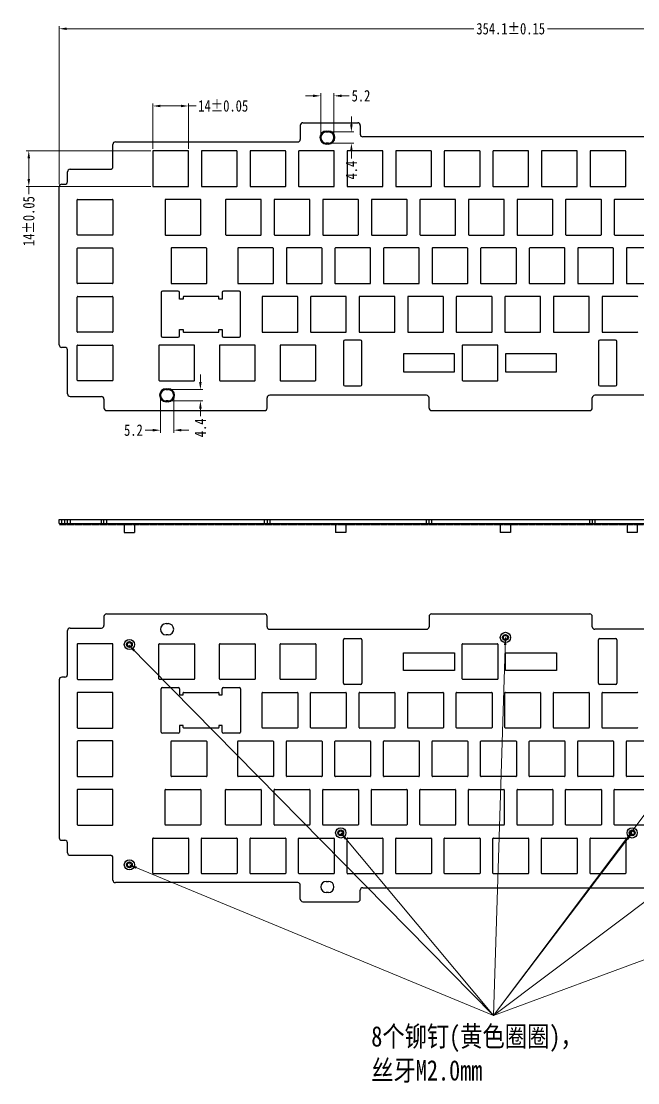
# Model space of a CAD drawing. Header units: inches. Extents: x -2421 to 103, y 702 to 2138.
# Drawn here: x -575.7 to -333.9, y 701.6 to 1118 of the extents above; entities that cross this region are included whole.
import ezdxf

# ---------------------------------------------------------------- set-up
doc = ezdxf.new("R2010")
doc.units = ezdxf.units.IN
doc.header["$LTSCALE"] = 1.21
doc.header["$MEASUREMENT"] = 0
doc.header["$PDMODE"] = 3
doc.header["$PDSIZE"] = 0.3125
doc.linetypes.add('CENTER', pattern=[0.6, 0.375, -0.075, 0.075, -0.075])
doc.layers.get('0').update_dxf_attribs({"linetype": 'CONTINUOUS'})
doc.layers.get('Defpoints').update_dxf_attribs({"linetype": 'CONTINUOUS'})
doc.styles.get("Standard").update_dxf_attribs({"font": 'txt', "width": 0.8})
doc.dimstyles.new('YanXiu', dxfattribs={"dimscale": 1.5, "dimtxt": 3, "dimasz": 2, "dimexe": 0.66, "dimexo": 0.66, "dimgap": 0.66, "dimtad": 0, "dimdsep": 46, "dimtxsty": 'STANDARD', "dimcen": 0, "dimclrd": 3, "dimclre": 6, "dimclrt": 3, "dimazin": 2, "dimtm": 1e-09, "dimtfac": 1, "dimtofl": 0, "dimtmove": 0, "dimatfit": 3, "dimfxl": 1, "dimlwd": 5, "dimlwe": 5, "dimarcsym": 0})

# ---------------------------------------------------------------- blocks, each defined once
blk = doc.blocks.new('*D80')
at = {"color": 6, "lineweight": 5}
for p, q in [((-560.78, 1054.07), (-560.78, 1116.06)), ((-206.68, 1054.07), (-206.68, 1116.06))]:
    blk.add_line(p, q, dxfattribs=at)
at = {"color": 3, "lineweight": 5}
for p, q in [((-557.78, 1115.07), (-398.22, 1115.07)), ((-209.68, 1115.07), (-369.24, 1115.07))]:
    blk.add_line(p, q, dxfattribs=at)
at = {"color": 3}
for points in [[(-557.78, 1115.57), (-557.78, 1114.57), (-560.78, 1115.07)], [(-209.68, 1115.57), (-209.68, 1114.57), (-206.68, 1115.07)]]:
    blk.add_solid(points, dxfattribs=at)
at = {"layer": 'Defpoints', "color": 0}
for p in [(-206.68, 1115.07), (-560.78, 1053.08), (-206.68, 1053.08)]:
    blk.add_point(p, dxfattribs=at)
at = {"color": 3, "insert": (-383.73, 1115.07), "char_height": 4.5, "attachment_point": 5}
blk.add_mtext('354.1%%P0.15', dxfattribs=at)
blk = doc.blocks.new('*D85')
at = {"color": 6, "lineweight": 5}
for p, q in [((-524.84, 1067.18), (-573.69, 1067.18)), ((-524.84, 1053.18), (-573.69, 1053.18))]:
    blk.add_line(p, q, dxfattribs=at)
at = {"color": 3, "lineweight": 5}
for p, q in [((-572.7, 1064.18), (-572.7, 1056.18)), ((-572.7, 1053.18), (-572.7, 1050.18))]:
    blk.add_line(p, q, dxfattribs=at)
at = {"color": 3}
for points in [[(-573.2, 1064.18), (-572.2, 1064.18), (-572.7, 1067.18)], [(-573.2, 1056.18), (-572.2, 1056.18), (-572.7, 1053.18)]]:
    blk.add_solid(points, dxfattribs=at)
at = {"layer": 'Defpoints', "color": 0}
for p in [(-523.85, 1067.18), (-572.7, 1053.18), (-523.85, 1053.18)]:
    blk.add_point(p, dxfattribs=at)
at = {"color": 3, "insert": (-572.7, 1039.59), "char_height": 4.5, "attachment_point": 5, "rotation": 90}
blk.add_mtext('14%%P0.05', dxfattribs=at)
blk = doc.blocks.new('*D86')
at = {"color": 6, "lineweight": 5}
for p, q in [((-524.05, 1067.97), (-524.05, 1085.77)), ((-510.05, 1067.97), (-510.05, 1085.77))]:
    blk.add_line(p, q, dxfattribs=at)
at = {"color": 3, "lineweight": 5}
for p, q in [((-521.05, 1084.78), (-513.05, 1084.78)), ((-510.05, 1084.78), (-507.05, 1084.78))]:
    blk.add_line(p, q, dxfattribs=at)
at = {"color": 3}
for points in [[(-521.05, 1085.28), (-521.05, 1084.28), (-524.05, 1084.78)], [(-513.05, 1085.28), (-513.05, 1084.28), (-510.05, 1084.78)]]:
    blk.add_solid(points, dxfattribs=at)
at = {"layer": 'Defpoints', "color": 0}
for p in [(-510.05, 1084.78), (-524.05, 1066.98), (-510.05, 1066.98)]:
    blk.add_point(p, dxfattribs=at)
at = {"color": 3, "insert": (-496.46, 1084.78), "char_height": 4.5, "attachment_point": 5}
blk.add_mtext('14%%P0.05', dxfattribs=at)
blk = doc.blocks.new('*D87')
at = {"color": 3, "lineweight": 5}
for p, q in [((-446.19, 1077.58), (-446.19, 1080.58)), ((-446.19, 1067.18), (-446.19, 1064.18))]:
    blk.add_line(p, q, dxfattribs=at)
at = {"color": 6, "lineweight": 5}
for p, q in [((-454.63, 1074.58), (-445.2, 1074.58)), ((-454.63, 1070.18), (-445.2, 1070.18))]:
    blk.add_line(p, q, dxfattribs=at)
at = {"color": 3}
for points in [[(-446.69, 1077.58), (-445.69, 1077.58), (-446.19, 1074.58)], [(-446.69, 1067.18), (-445.69, 1067.18), (-446.19, 1070.18)]]:
    blk.add_solid(points, dxfattribs=at)
at = {"layer": 'Defpoints', "color": 0}
for p in [(-455.62, 1074.58), (-455.62, 1070.18), (-446.19, 1070.18)]:
    blk.add_point(p, dxfattribs=at)
at = {"color": 3, "insert": (-446.19, 1059.59), "char_height": 4.5, "attachment_point": 5, "rotation": 90}
blk.add_mtext('4.4', dxfattribs=at)
blk = doc.blocks.new('*D88')
at = {"color": 3, "lineweight": 5}
for p, q in [((-461.22, 1088.75), (-464.22, 1088.75)), ((-450.02, 1088.75), (-447.02, 1088.75))]:
    blk.add_line(p, q, dxfattribs=at)
at = {"color": 6, "lineweight": 5}
for p, q in [((-458.22, 1073.37), (-458.22, 1089.74)), ((-453.02, 1073.37), (-453.02, 1089.74))]:
    blk.add_line(p, q, dxfattribs=at)
at = {"color": 3}
for points in [[(-461.22, 1089.25), (-461.22, 1088.25), (-458.22, 1088.75)], [(-450.02, 1089.25), (-450.02, 1088.25), (-453.02, 1088.75)]]:
    blk.add_solid(points, dxfattribs=at)
at = {"layer": 'Defpoints', "color": 0}
for p in [(-453.02, 1088.75), (-458.22, 1072.38), (-453.02, 1072.38)]:
    blk.add_point(p, dxfattribs=at)
at = {"color": 3, "insert": (-442.43, 1088.75), "char_height": 4.5, "attachment_point": 5}
blk.add_mtext('5.2', dxfattribs=at)
blk = doc.blocks.new('*D89')
at = {"color": 6, "lineweight": 5}
for p, q in [((-521.08, 970.29), (-521.08, 956.59)), ((-515.88, 970.29), (-515.88, 956.59))]:
    blk.add_line(p, q, dxfattribs=at)
at = {"color": 3, "lineweight": 5}
for p, q in [((-524.08, 957.58), (-527.08, 957.58)), ((-512.88, 957.58), (-509.88, 957.58))]:
    blk.add_line(p, q, dxfattribs=at)
at = {"color": 3}
for points in [[(-524.08, 958.08), (-524.08, 957.08), (-521.08, 957.58)], [(-512.88, 958.08), (-512.88, 957.08), (-515.88, 957.58)]]:
    blk.add_solid(points, dxfattribs=at)
at = {"layer": 'Defpoints', "color": 0}
for p in [(-521.08, 971.28), (-515.88, 971.28), (-515.88, 957.58)]:
    blk.add_point(p, dxfattribs=at)
at = {"color": 3, "insert": (-531.67, 957.58), "char_height": 4.5, "attachment_point": 5}
blk.add_mtext('5.2', dxfattribs=at)
blk = doc.blocks.new('*D90')
at = {"color": 3, "lineweight": 5}
for p, q in [((-505.4, 976.48), (-505.4, 979.48)), ((-505.4, 966.08), (-505.4, 963.08))]:
    blk.add_line(p, q, dxfattribs=at)
at = {"color": 6, "lineweight": 5}
for p, q in [((-517.49, 973.48), (-504.41, 973.48)), ((-517.49, 969.08), (-504.41, 969.08))]:
    blk.add_line(p, q, dxfattribs=at)
at = {"color": 3}
for points in [[(-505.9, 976.48), (-504.9, 976.48), (-505.4, 973.48)], [(-505.9, 966.08), (-504.9, 966.08), (-505.4, 969.08)]]:
    blk.add_solid(points, dxfattribs=at)
at = {"layer": 'Defpoints', "color": 0}
for p in [(-518.48, 973.48), (-518.48, 969.08), (-505.4, 969.08)]:
    blk.add_point(p, dxfattribs=at)
at = {"color": 3, "insert": (-505.4, 958.49), "char_height": 4.5, "attachment_point": 5, "rotation": 90}
blk.add_mtext('4.4', dxfattribs=at)

msp = doc.modelspace()

# ---------------------------------------------------------------- linework, layer by layer
at = {"color": 7, "linetype": 'Continuous'}
for p, q in [((-466.216, 1077.177), (-466.216, 1071.677)), ((-465.216, 1078.177), (-443.716, 1078.177)), ((-456.016, 1074.927), (-456.016, 1074.577)), ((-456.016, 1074.927), (-455.216, 1074.927)), ((-456.016, 1074.577), (-455.216, 1074.577)), ((-455.216, 1074.927), (-455.216, 1074.577)), ((-442.716, 1077.177), (-442.716, 1073.677)), ((-538.718, 1070.677), (-467.216, 1070.677)), ((-309.232, 1072.677), (-441.716, 1072.677)), ((-539.718, 1060.927), (-539.718, 1069.677)), ((-524.046, 1066.977), (-524.046, 1053.377)), ((-510.246, 1067.177), (-523.846, 1067.177)), ((-510.046, 1053.377), (-510.046, 1066.977)), ((-504.996, 1066.977), (-504.996, 1053.377)), ((-491.196, 1067.177), (-504.796, 1067.177)), ((-490.996, 1053.377), (-490.996, 1066.977)), ((-485.946, 1066.977), (-485.946, 1053.377)), ((-472.146, 1067.177), (-485.746, 1067.177)), ((-471.946, 1053.377), (-471.946, 1066.977)), ((-466.896, 1066.977), (-466.896, 1053.377)), ((-453.096, 1067.177), (-466.696, 1067.177)), ((-456.016, 1069.827), (-456.016, 1070.177)), ((-455.216, 1070.177), (-456.016, 1070.177)), ((-455.216, 1069.827), (-456.016, 1069.827)), ((-455.216, 1069.827), (-455.216, 1070.177)), ((-452.896, 1053.377), (-452.896, 1066.977)), ((-447.846, 1066.977), (-447.846, 1053.377)), ((-434.046, 1067.177), (-447.646, 1067.177)), ((-433.846, 1053.377), (-433.846, 1066.977)), ((-428.796, 1066.977), (-428.796, 1053.377)), ((-414.996, 1067.177), (-428.596, 1067.177)), ((-414.796, 1053.377), (-414.796, 1066.977)), ((-409.746, 1066.977), (-409.746, 1053.377)), ((-395.946, 1067.177), (-409.546, 1067.177)), ((-395.746, 1053.377), (-395.746, 1066.977)), ((-390.696, 1066.977), (-390.696, 1053.377)), ((-376.896, 1067.177), (-390.496, 1067.177)), ((-376.696, 1053.377), (-376.696, 1066.977)), ((-371.646, 1066.977), (-371.646, 1053.377)), ((-357.846, 1067.177), (-371.446, 1067.177)), ((-357.646, 1053.377), (-357.646, 1066.977)), ((-352.596, 1066.977), (-352.596, 1053.377)), ((-338.796, 1067.177), (-352.396, 1067.177)), ((-338.596, 1053.377), (-338.596, 1066.977)), ((-557.518, 1055.077), (-557.518, 1058.927)), ((-556.518, 1059.927), (-540.718, 1059.927)), ((-559.782, 1054.077), (-558.518, 1054.077)), ((-560.782, 991.077), (-560.782, 1053.077)), ((-523.846, 1053.177), (-510.246, 1053.177)), ((-504.796, 1053.177), (-491.196, 1053.177)), ((-485.746, 1053.177), (-472.146, 1053.177)), ((-466.696, 1053.177), (-453.096, 1053.177)), ((-447.646, 1053.177), (-434.046, 1053.177)), ((-428.596, 1053.177), (-414.996, 1053.177)), ((-409.546, 1053.177), (-395.946, 1053.177)), ((-390.496, 1053.177), (-376.896, 1053.177)), ((-371.446, 1053.177), (-357.846, 1053.177)), ((-352.396, 1053.177), (-338.796, 1053.177)), ((-553.718, 1034.327), (-553.718, 1047.927)), ((-553.518, 1048.127), (-539.918, 1048.127)), ((-539.718, 1047.927), (-539.718, 1034.327)), ((-519.281, 1047.927), (-519.281, 1034.327)), ((-505.481, 1048.127), (-519.081, 1048.127)), ((-505.281, 1034.327), (-505.281, 1047.927)), ((-495.516, 1047.927), (-495.516, 1034.327)), ((-481.716, 1048.127), (-495.316, 1048.127)), ((-481.516, 1034.327), (-481.516, 1047.927)), ((-476.466, 1047.927), (-476.466, 1034.327)), ((-462.666, 1048.127), (-476.266, 1048.127)), ((-462.466, 1034.327), (-462.466, 1047.927)), ((-457.416, 1047.927), (-457.416, 1034.327)), ((-443.616, 1048.127), (-457.216, 1048.127)), ((-443.416, 1034.327), (-443.416, 1047.927)), ((-438.366, 1047.927), (-438.366, 1034.327)), ((-424.566, 1048.127), (-438.166, 1048.127)), ((-424.366, 1034.327), (-424.366, 1047.927)), ((-419.316, 1047.927), (-419.316, 1034.327)), ((-405.516, 1048.127), (-419.116, 1048.127)), ((-405.316, 1034.327), (-405.316, 1047.927)), ((-400.266, 1047.927), (-400.266, 1034.327)), ((-386.466, 1048.127), (-400.066, 1048.127)), ((-386.266, 1034.327), (-386.266, 1047.927)), ((-381.216, 1047.927), (-381.216, 1034.327)), ((-367.416, 1048.127), (-381.016, 1048.127)), ((-367.216, 1034.327), (-367.216, 1047.927)), ((-362.166, 1047.927), (-362.166, 1034.327)), ((-348.366, 1048.127), (-361.966, 1048.127)), ((-348.166, 1034.327), (-348.166, 1047.927)), ((-343.116, 1047.927), (-343.116, 1034.327)), ((-329.316, 1048.127), (-342.916, 1048.127)), ((-539.918, 1034.127), (-553.518, 1034.127)), ((-519.081, 1034.127), (-505.481, 1034.127)), ((-495.316, 1034.127), (-481.716, 1034.127)), ((-476.266, 1034.127), (-462.666, 1034.127)), ((-457.216, 1034.127), (-443.616, 1034.127)), ((-438.166, 1034.127), (-424.566, 1034.127)), ((-419.116, 1034.127), (-405.516, 1034.127)), ((-400.066, 1034.127), (-386.466, 1034.127)), ((-381.016, 1034.127), (-367.416, 1034.127)), ((-361.966, 1034.127), (-348.366, 1034.127)), ((-342.916, 1034.127), (-329.316, 1034.127)), ((-553.718, 1015.277), (-553.718, 1028.877)), ((-553.518, 1029.077), (-539.918, 1029.077)), ((-539.718, 1028.877), (-539.718, 1015.277)), ((-516.896, 1028.877), (-516.896, 1015.277)), ((-503.096, 1029.077), (-516.696, 1029.077)), ((-502.896, 1015.277), (-502.896, 1028.877)), ((-490.751, 1028.877), (-490.751, 1015.277)), ((-476.951, 1029.077), (-490.551, 1029.077)), ((-476.751, 1015.277), (-476.751, 1028.877)), ((-471.701, 1028.877), (-471.701, 1015.277)), ((-457.901, 1029.077), (-471.501, 1029.077)), ((-457.701, 1015.277), (-457.701, 1028.877)), ((-452.651, 1028.877), (-452.651, 1015.277)), ((-438.851, 1029.077), (-452.451, 1029.077)), ((-438.651, 1015.277), (-438.651, 1028.877)), ((-433.601, 1028.877), (-433.601, 1015.277)), ((-419.801, 1029.077), (-433.401, 1029.077)), ((-419.601, 1015.277), (-419.601, 1028.877)), ((-414.551, 1028.877), (-414.551, 1015.277)), ((-400.751, 1029.077), (-414.351, 1029.077)), ((-400.551, 1015.277), (-400.551, 1028.877)), ((-395.501, 1028.877), (-395.501, 1015.277)), ((-381.701, 1029.077), (-395.301, 1029.077)), ((-381.501, 1015.277), (-381.501, 1028.877)), ((-376.451, 1028.877), (-376.451, 1015.277)), ((-362.651, 1029.077), (-376.251, 1029.077)), ((-362.451, 1015.277), (-362.451, 1028.877)), ((-357.401, 1028.877), (-357.401, 1015.277)), ((-343.601, 1029.077), (-357.201, 1029.077)), ((-343.401, 1015.277), (-343.401, 1028.877)), ((-338.351, 1028.877), (-338.351, 1015.277)), ((-324.551, 1029.077), (-338.151, 1029.077)), ((-539.918, 1015.077), (-553.518, 1015.077)), ((-514.124, 1012.086), (-520.324, 1012.086)), ((-516.696, 1015.077), (-503.096, 1015.077)), ((-490.124, 1012.086), (-496.324, 1012.086)), ((-490.551, 1015.077), (-476.951, 1015.077)), ((-471.501, 1015.077), (-457.901, 1015.077)), ((-452.451, 1015.077), (-438.851, 1015.077)), ((-433.401, 1015.077), (-419.801, 1015.077)), ((-414.351, 1015.077), (-400.751, 1015.077)), ((-395.301, 1015.077), (-381.701, 1015.077)), ((-376.251, 1015.077), (-362.651, 1015.077)), ((-357.201, 1015.077), (-343.601, 1015.077)), ((-338.151, 1015.077), (-324.551, 1015.077)), ((-553.718, 996.227), (-553.718, 1009.827)), ((-553.518, 1010.027), (-539.918, 1010.027)), ((-539.718, 1009.827), (-539.718, 996.227)), ((-520.824, 1011.586), (-520.824, 994.586)), ((-513.624, 1009.027), (-513.624, 1011.586)), ((-512.146, 1009.027), (-513.624, 1009.027)), ((-512.146, 1009.827), (-512.146, 1009.027)), ((-498.346, 1010.027), (-511.946, 1010.027)), ((-498.146, 1009.027), (-498.146, 1009.827)), ((-496.824, 1009.027), (-498.146, 1009.027)), ((-496.824, 1011.586), (-496.824, 1009.027)), ((-489.624, 994.586), (-489.624, 1011.586)), ((-481.241, 1009.827), (-481.241, 996.227)), ((-467.441, 1010.027), (-481.041, 1010.027)), ((-467.241, 996.227), (-467.241, 1009.827)), ((-462.191, 1009.827), (-462.191, 996.227)), ((-448.391, 1010.027), (-461.991, 1010.027)), ((-448.191, 996.227), (-448.191, 1009.827)), ((-443.141, 1009.827), (-443.141, 996.227)), ((-429.341, 1010.027), (-442.941, 1010.027)), ((-429.141, 996.227), (-429.141, 1009.827)), ((-424.091, 1009.827), (-424.091, 996.227)), ((-410.291, 1010.027), (-423.891, 1010.027)), ((-410.091, 996.227), (-410.091, 1009.827)), ((-405.041, 1009.827), (-405.041, 996.227)), ((-391.241, 1010.027), (-404.841, 1010.027)), ((-391.041, 996.227), (-391.041, 1009.827)), ((-385.991, 1009.827), (-385.991, 996.227)), ((-372.191, 1010.027), (-385.791, 1010.027)), ((-371.991, 996.227), (-371.991, 1009.827)), ((-366.941, 1009.827), (-366.941, 996.227)), ((-353.141, 1010.027), (-366.741, 1010.027)), ((-352.941, 996.227), (-352.941, 1009.827)), ((-347.891, 1009.827), (-347.891, 996.227)), ((-334.091, 1010.027), (-347.691, 1010.027)), ((-539.918, 996.027), (-553.518, 996.027)), ((-513.624, 994.586), (-513.624, 997.027)), ((-513.624, 997.027), (-512.146, 997.027)), ((-512.146, 997.027), (-512.146, 996.227)), ((-511.946, 996.027), (-498.346, 996.027)), ((-498.146, 996.227), (-498.146, 997.027)), ((-498.146, 997.027), (-496.824, 997.027)), ((-496.824, 997.027), (-496.824, 994.586)), ((-481.041, 996.027), (-467.441, 996.027)), ((-461.991, 996.027), (-448.391, 996.027)), ((-442.941, 996.027), (-429.341, 996.027)), ((-423.891, 996.027), (-410.291, 996.027)), ((-404.841, 996.027), (-391.241, 996.027)), ((-385.791, 996.027), (-372.191, 996.027)), ((-366.741, 996.027), (-353.141, 996.027)), ((-347.691, 996.027), (-334.091, 996.027)), ((-520.324, 994.086), (-514.124, 994.086)), ((-496.324, 994.086), (-490.124, 994.086)), ((-449.264, 992.419), (-449.264, 975.419)), ((-442.564, 992.919), (-448.764, 992.919)), ((-442.064, 975.419), (-442.064, 992.419)), ((-349.264, 992.419), (-349.264, 975.419)), ((-342.564, 992.919), (-348.764, 992.919)), ((-342.064, 975.419), (-342.064, 992.419)), ((-558.518, 990.077), (-559.782, 990.077)), ((-557.518, 971.808), (-557.518, 989.077)), ((-553.718, 977.177), (-553.718, 990.777)), ((-553.518, 990.977), (-539.918, 990.977)), ((-539.718, 990.777), (-539.718, 977.177)), ((-521.676, 990.777), (-521.676, 977.177)), ((-507.876, 990.977), (-521.476, 990.977)), ((-507.676, 977.177), (-507.676, 990.777)), ((-497.911, 990.777), (-497.911, 977.177)), ((-484.111, 990.977), (-497.711, 990.977)), ((-483.911, 977.177), (-483.911, 990.777)), ((-474.146, 990.777), (-474.146, 977.177)), ((-460.346, 990.977), (-473.946, 990.977)), ((-460.146, 977.177), (-460.146, 990.777)), ((-425.741, 987.477), (-425.741, 980.477)), ((-405.741, 987.477), (-425.741, 987.477)), ((-405.741, 980.477), (-405.741, 987.477)), ((-402.741, 990.777), (-402.741, 977.177)), ((-388.941, 990.977), (-402.541, 990.977)), ((-388.741, 977.177), (-388.741, 990.777)), ((-365.741, 987.477), (-385.741, 987.477)), ((-385.741, 987.477), (-385.741, 980.477)), ((-365.741, 980.477), (-365.741, 987.477)), ((-425.741, 980.477), (-405.741, 980.477)), ((-385.741, 980.477), (-365.741, 980.477)), ((-539.918, 976.977), (-553.518, 976.977)), ((-521.476, 976.977), (-507.876, 976.977)), ((-497.711, 976.977), (-484.111, 976.977)), ((-473.946, 976.977), (-460.346, 976.977)), ((-448.764, 974.919), (-442.564, 974.919)), ((-402.541, 976.977), (-388.941, 976.977)), ((-348.764, 974.919), (-342.564, 974.919)), ((-556.518, 970.808), (-544.232, 970.808)), ((-518.882, 973.833), (-518.882, 973.483)), ((-518.882, 973.833), (-518.082, 973.833)), ((-518.882, 973.483), (-518.082, 973.483)), ((-518.082, 973.833), (-518.082, 973.483)), ((-416.732, 971.283), (-478.232, 971.283)), ((-289.232, 971.283), (-350.732, 971.283)), ((-543.232, 969.808), (-543.232, 966.283)), ((-518.882, 968.733), (-518.882, 969.083)), ((-518.082, 969.083), (-518.882, 969.083)), ((-518.082, 968.733), (-518.882, 968.733)), ((-518.082, 968.733), (-518.082, 969.083)), ((-479.232, 966.283), (-479.232, 970.283)), ((-415.732, 966.283), (-415.732, 970.283)), ((-351.732, 966.283), (-351.732, 970.283)), ((-542.232, 965.283), (-480.232, 965.283)), ((-414.732, 965.283), (-352.732, 965.283)), ((-560.782, 920.989), (-560.782, 922.489)), ((-560.782, 922.489), (-206.682, 922.489)), ((-560.782, 920.989), (-206.682, 920.989)), ((-559.782, 920.989), (-559.782, 922.489)), ((-558.518, 920.989), (-558.518, 922.489)), ((-557.518, 920.989), (-557.518, 922.489)), ((-556.518, 922.489), (-556.518, 920.989)), ((-544.232, 920.989), (-544.232, 922.489)), ((-543.232, 920.989), (-543.232, 922.489)), ((-542.232, 922.489), (-542.232, 920.989)), ((-535.25, 920.989), (-535.25, 917.489)), ((-531.25, 920.989), (-531.25, 917.489)), ((-480.232, 920.989), (-480.232, 922.489)), ((-479.232, 922.489), (-479.232, 920.989)), ((-478.232, 922.489), (-478.232, 920.989)), ((-452.371, 920.989), (-452.371, 917.489)), ((-448.371, 920.989), (-448.371, 917.489)), ((-416.732, 920.989), (-416.732, 922.489)), ((-415.732, 920.989), (-415.732, 922.489)), ((-414.732, 922.489), (-414.732, 920.989)), ((-387.791, 920.989), (-387.791, 917.489)), ((-383.791, 920.989), (-383.791, 917.489)), ((-352.732, 920.989), (-352.732, 922.489)), ((-351.732, 922.489), (-351.732, 920.989)), ((-350.732, 922.489), (-350.732, 920.989)), ((-338.071, 920.989), (-338.071, 917.489)), ((-334.071, 920.989), (-334.071, 917.489)), ((-535.25, 917.489), (-531.25, 917.489)), ((-448.371, 917.489), (-452.371, 917.489)), ((-383.791, 917.489), (-387.791, 917.489)), ((-334.071, 917.489), (-338.071, 917.489)), ((-543.232, 884.475), (-543.232, 880.949)), ((-542.232, 885.475), (-480.232, 885.475)), ((-479.232, 880.475), (-479.232, 884.475)), ((-415.732, 884.475), (-415.732, 880.475)), ((-414.732, 885.475), (-352.732, 885.475)), ((-351.732, 880.475), (-351.732, 884.475)), ((-557.518, 861.68), (-557.518, 878.949)), ((-556.518, 879.949), (-544.232, 879.949)), ((-518.882, 881.675), (-518.082, 881.675)), ((-478.232, 879.475), (-416.732, 879.475)), ((-289.232, 879.475), (-350.732, 879.475)), ((-518.082, 877.275), (-518.882, 877.275)), ((-449.264, 858.339), (-449.264, 875.339)), ((-448.764, 875.839), (-442.564, 875.839)), ((-442.064, 875.339), (-442.064, 858.339)), ((-349.264, 858.339), (-349.264, 875.339)), ((-348.764, 875.839), (-342.564, 875.839)), ((-342.064, 875.339), (-342.064, 858.339)), ((-553.718, 873.58), (-553.718, 859.98)), ((-539.918, 873.78), (-553.518, 873.78)), ((-539.718, 859.98), (-539.718, 873.58)), ((-521.676, 859.98), (-521.676, 873.58)), ((-521.476, 873.78), (-507.876, 873.78)), ((-507.676, 873.58), (-507.676, 859.98)), ((-497.911, 859.98), (-497.911, 873.58)), ((-497.711, 873.78), (-484.111, 873.78)), ((-483.911, 873.58), (-483.911, 859.98)), ((-474.146, 859.98), (-474.146, 873.58)), ((-473.946, 873.78), (-460.346, 873.78)), ((-460.146, 873.58), (-460.146, 859.98)), ((-402.741, 859.98), (-402.741, 873.58)), ((-402.541, 873.78), (-388.941, 873.78)), ((-388.741, 873.58), (-388.741, 859.98)), ((-425.741, 863.28), (-425.741, 870.28)), ((-425.741, 870.28), (-405.741, 870.28)), ((-405.741, 870.28), (-405.741, 863.28)), ((-385.741, 863.28), (-385.741, 870.28)), ((-385.741, 870.28), (-365.741, 870.28)), ((-365.741, 870.28), (-365.741, 863.28)), ((-405.741, 863.28), (-425.741, 863.28)), ((-365.741, 863.28), (-385.741, 863.28)), ((-560.782, 859.68), (-560.782, 797.68)), ((-558.518, 860.68), (-559.782, 860.68)), ((-553.518, 859.78), (-539.918, 859.78)), ((-507.876, 859.78), (-521.476, 859.78)), ((-484.111, 859.78), (-497.711, 859.78)), ((-460.346, 859.78), (-473.946, 859.78)), ((-388.941, 859.78), (-402.541, 859.78)), ((-553.718, 854.53), (-553.718, 840.93)), ((-539.918, 854.73), (-553.518, 854.73)), ((-539.718, 840.93), (-539.718, 854.53)), ((-520.824, 839.172), (-520.824, 856.172)), ((-520.324, 856.672), (-514.124, 856.672)), ((-513.624, 856.172), (-513.624, 853.73)), ((-512.146, 853.73), (-512.146, 854.53)), ((-511.946, 854.73), (-498.346, 854.73)), ((-498.146, 854.53), (-498.146, 853.73)), ((-496.824, 853.73), (-496.824, 856.172)), ((-496.324, 856.672), (-490.124, 856.672)), ((-489.624, 856.172), (-489.624, 839.172)), ((-481.241, 840.93), (-481.241, 854.53)), ((-481.041, 854.73), (-467.441, 854.73)), ((-467.241, 854.53), (-467.241, 840.93)), ((-462.191, 840.93), (-462.191, 854.53)), ((-461.991, 854.73), (-448.391, 854.73)), ((-442.564, 857.839), (-448.764, 857.839)), ((-448.191, 854.53), (-448.191, 840.93)), ((-443.141, 840.93), (-443.141, 854.53)), ((-442.941, 854.73), (-429.341, 854.73)), ((-429.141, 854.53), (-429.141, 840.93)), ((-424.091, 840.93), (-424.091, 854.53)), ((-423.891, 854.73), (-410.291, 854.73)), ((-410.091, 854.53), (-410.091, 840.93)), ((-405.041, 840.93), (-405.041, 854.53)), ((-404.841, 854.73), (-391.241, 854.73)), ((-391.041, 854.53), (-391.041, 840.93)), ((-385.991, 840.93), (-385.991, 854.53)), ((-385.791, 854.73), (-372.191, 854.73)), ((-371.991, 854.53), (-371.991, 840.93)), ((-366.941, 840.93), (-366.941, 854.53)), ((-366.741, 854.73), (-353.141, 854.73)), ((-352.941, 854.53), (-352.941, 840.93)), ((-342.564, 857.839), (-348.764, 857.839)), ((-347.891, 840.93), (-347.891, 854.53)), ((-347.691, 854.73), (-334.091, 854.73)), ((-513.624, 853.73), (-512.146, 853.73)), ((-498.146, 853.73), (-496.824, 853.73)), ((-513.624, 841.73), (-513.624, 839.172)), ((-512.146, 841.73), (-513.624, 841.73)), ((-512.146, 840.93), (-512.146, 841.73)), ((-498.146, 841.73), (-498.146, 840.93)), ((-496.824, 841.73), (-498.146, 841.73)), ((-496.824, 839.172), (-496.824, 841.73)), ((-553.518, 840.73), (-539.918, 840.73)), ((-514.124, 838.672), (-520.324, 838.672)), ((-498.346, 840.73), (-511.946, 840.73)), ((-490.124, 838.672), (-496.324, 838.672)), ((-467.441, 840.73), (-481.041, 840.73)), ((-448.391, 840.73), (-461.991, 840.73)), ((-429.341, 840.73), (-442.941, 840.73)), ((-410.291, 840.73), (-423.891, 840.73)), ((-391.241, 840.73), (-404.841, 840.73)), ((-372.191, 840.73), (-385.791, 840.73)), ((-353.141, 840.73), (-366.741, 840.73)), ((-334.091, 840.73), (-347.691, 840.73)), ((-553.718, 835.48), (-553.718, 821.88)), ((-539.918, 835.68), (-553.518, 835.68)), ((-539.718, 821.88), (-539.718, 835.48)), ((-516.896, 821.88), (-516.896, 835.48)), ((-516.696, 835.68), (-503.096, 835.68)), ((-502.896, 835.48), (-502.896, 821.88)), ((-490.751, 821.88), (-490.751, 835.48)), ((-490.551, 835.68), (-476.951, 835.68)), ((-476.751, 835.48), (-476.751, 821.88)), ((-471.701, 821.88), (-471.701, 835.48)), ((-471.501, 835.68), (-457.901, 835.68)), ((-457.701, 835.48), (-457.701, 821.88)), ((-452.651, 821.88), (-452.651, 835.48)), ((-452.451, 835.68), (-438.851, 835.68)), ((-438.651, 835.48), (-438.651, 821.88)), ((-433.601, 821.88), (-433.601, 835.48)), ((-433.401, 835.68), (-419.801, 835.68)), ((-419.601, 835.48), (-419.601, 821.88)), ((-414.551, 821.88), (-414.551, 835.48)), ((-414.351, 835.68), (-400.751, 835.68)), ((-400.551, 835.48), (-400.551, 821.88)), ((-395.501, 821.88), (-395.501, 835.48)), ((-395.301, 835.68), (-381.701, 835.68)), ((-381.501, 835.48), (-381.501, 821.88)), ((-376.451, 821.88), (-376.451, 835.48)), ((-376.251, 835.68), (-362.651, 835.68)), ((-362.451, 835.48), (-362.451, 821.88)), ((-357.401, 821.88), (-357.401, 835.48)), ((-357.201, 835.68), (-343.601, 835.68)), ((-343.401, 835.48), (-343.401, 821.88)), ((-338.351, 821.88), (-338.351, 835.48)), ((-338.151, 835.68), (-324.551, 835.68)), ((-553.518, 821.68), (-539.918, 821.68)), ((-503.096, 821.68), (-516.696, 821.68)), ((-476.951, 821.68), (-490.551, 821.68)), ((-457.901, 821.68), (-471.501, 821.68)), ((-438.851, 821.68), (-452.451, 821.68)), ((-419.801, 821.68), (-433.401, 821.68)), ((-400.751, 821.68), (-414.351, 821.68)), ((-381.701, 821.68), (-395.301, 821.68)), ((-362.651, 821.68), (-376.251, 821.68)), ((-343.601, 821.68), (-357.201, 821.68)), ((-324.551, 821.68), (-338.151, 821.68)), ((-553.718, 816.43), (-553.718, 802.83)), ((-539.918, 816.63), (-553.518, 816.63)), ((-539.718, 802.83), (-539.718, 816.43)), ((-519.281, 802.83), (-519.281, 816.43)), ((-519.081, 816.63), (-505.481, 816.63)), ((-505.281, 816.43), (-505.281, 802.83)), ((-495.516, 802.83), (-495.516, 816.43)), ((-495.316, 816.63), (-481.716, 816.63)), ((-481.516, 816.43), (-481.516, 802.83)), ((-476.466, 802.83), (-476.466, 816.43)), ((-476.266, 816.63), (-462.666, 816.63)), ((-462.466, 816.43), (-462.466, 802.83)), ((-457.416, 802.83), (-457.416, 816.43)), ((-457.216, 816.63), (-443.616, 816.63)), ((-443.416, 816.43), (-443.416, 802.83)), ((-438.366, 802.83), (-438.366, 816.43)), ((-438.166, 816.63), (-424.566, 816.63)), ((-424.366, 816.43), (-424.366, 802.83)), ((-419.316, 802.83), (-419.316, 816.43)), ((-419.116, 816.63), (-405.516, 816.63)), ((-405.316, 816.43), (-405.316, 802.83)), ((-400.266, 802.83), (-400.266, 816.43)), ((-400.066, 816.63), (-386.466, 816.63)), ((-386.266, 816.43), (-386.266, 802.83)), ((-381.216, 802.83), (-381.216, 816.43)), ((-381.016, 816.63), (-367.416, 816.63)), ((-367.216, 816.43), (-367.216, 802.83)), ((-362.166, 802.83), (-362.166, 816.43)), ((-361.966, 816.63), (-348.366, 816.63)), ((-348.166, 816.43), (-348.166, 802.83)), ((-343.116, 802.83), (-343.116, 816.43)), ((-342.916, 816.63), (-329.316, 816.63)), ((-553.518, 802.63), (-539.918, 802.63)), ((-505.481, 802.63), (-519.081, 802.63)), ((-481.716, 802.63), (-495.316, 802.63)), ((-462.666, 802.63), (-476.266, 802.63)), ((-443.616, 802.63), (-457.216, 802.63)), ((-424.566, 802.63), (-438.166, 802.63)), ((-405.516, 802.63), (-419.116, 802.63)), ((-386.466, 802.63), (-400.066, 802.63)), ((-367.416, 802.63), (-381.016, 802.63)), ((-348.366, 802.63), (-361.966, 802.63)), ((-329.316, 802.63), (-342.916, 802.63)), ((-559.782, 796.68), (-558.518, 796.68)), ((-557.518, 791.83), (-557.518, 795.68)), ((-524.046, 783.78), (-524.046, 797.38)), ((-523.846, 797.58), (-510.246, 797.58)), ((-510.046, 797.38), (-510.046, 783.78)), ((-504.996, 783.78), (-504.996, 797.38)), ((-504.796, 797.58), (-491.196, 797.58)), ((-490.996, 797.38), (-490.996, 783.78)), ((-485.946, 783.78), (-485.946, 797.38)), ((-485.746, 797.58), (-472.146, 797.58)), ((-471.946, 797.38), (-471.946, 783.78)), ((-466.896, 783.78), (-466.896, 797.38)), ((-466.696, 797.58), (-453.096, 797.58)), ((-452.896, 797.38), (-452.896, 783.78)), ((-447.846, 783.78), (-447.846, 797.38)), ((-447.646, 797.58), (-434.046, 797.58)), ((-433.846, 797.38), (-433.846, 783.78)), ((-428.796, 783.78), (-428.796, 797.38)), ((-428.596, 797.58), (-414.996, 797.58)), ((-414.796, 797.38), (-414.796, 783.78)), ((-409.746, 783.78), (-409.746, 797.38)), ((-409.546, 797.58), (-395.946, 797.58)), ((-395.746, 797.38), (-395.746, 783.78)), ((-390.696, 783.78), (-390.696, 797.38)), ((-390.496, 797.58), (-376.896, 797.58)), ((-376.696, 797.38), (-376.696, 783.78)), ((-371.646, 783.78), (-371.646, 797.38)), ((-371.446, 797.58), (-357.846, 797.58)), ((-357.646, 797.38), (-357.646, 783.78)), ((-352.596, 783.78), (-352.596, 797.38)), ((-352.396, 797.58), (-338.796, 797.58)), ((-338.596, 797.38), (-338.596, 783.78)), ((-556.518, 790.83), (-540.718, 790.83)), ((-539.718, 781.08), (-539.718, 789.83)), ((-510.246, 783.58), (-523.846, 783.58)), ((-491.196, 783.58), (-504.796, 783.58)), ((-472.146, 783.58), (-485.746, 783.58)), ((-453.096, 783.58), (-466.696, 783.58)), ((-434.046, 783.58), (-447.646, 783.58)), ((-414.996, 783.58), (-428.596, 783.58)), ((-395.946, 783.58), (-409.546, 783.58)), ((-376.896, 783.58), (-390.496, 783.58)), ((-357.846, 783.58), (-371.446, 783.58)), ((-338.796, 783.58), (-352.396, 783.58)), ((-467.216, 780.08), (-538.718, 780.08)), ((-466.216, 773.58), (-466.216, 779.08)), ((-456.016, 780.58), (-455.216, 780.58)), ((-455.216, 776.18), (-456.016, 776.18)), ((-442.716, 773.58), (-442.716, 777.08)), ((-441.716, 778.08), (-309.232, 778.08)), ((-465.216, 772.58), (-443.716, 772.58))]:
    msp.add_line(p, q, dxfattribs=at)
at = {"color": 1, "linetype": 'CENTER'}
msp.add_line((-206.682, 920.489), (-560.731, 920.489), dxfattribs=at)
at = {"color": 2, "linetype": 'Continuous'}
for centre, radius in [((-533.25, 873.475), 2), ((-533.25, 873.475), 1.15), ((-385.791, 876.275), 2), ((-385.791, 876.275), 1.15), ((-385.791, 876.275), 0.8), ((-533.25, 873.475), 0.8), ((-450.371, 799.58), 2), ((-450.371, 799.58), 1.15), ((-450.371, 799.58), 0.8), ((-336.071, 799.58), 2), ((-336.071, 799.58), 1.15), ((-336.071, 799.58), 0.8), ((-533.25, 787.08), 2), ((-533.25, 787.08), 1.15), ((-533.25, 787.08), 0.8)]:
    msp.add_circle(centre, radius, dxfattribs=at)
at = {"color": 7, "linetype": 'Continuous'}
for centre, radius, start, end in [((-465.216, 1077.177), 1, 90, 180), ((-456.016, 1072.377), 2.55, 90, 270), ((-456.016, 1072.377), 2.2, 90, 270), ((-455.216, 1072.377), 2.55, 270, 90), ((-455.216, 1072.377), 2.2, 270, 90), ((-443.716, 1077.177), 1, 0, 90), ((-538.718, 1069.677), 1, 90, 180), ((-467.216, 1071.677), 1, 270, 0), ((-441.716, 1073.677), 1, 180, 270), ((-523.846, 1066.977), 0.2, 90, 180), ((-510.246, 1066.977), 0.2, 0, 90), ((-504.796, 1066.977), 0.2, 90, 180), ((-491.196, 1066.977), 0.2, 0, 90), ((-485.746, 1066.977), 0.2, 90, 180), ((-472.146, 1066.977), 0.2, 0, 90), ((-466.696, 1066.977), 0.2, 90, 180), ((-453.096, 1066.977), 0.2, 0, 90), ((-447.646, 1066.977), 0.2, 90, 180), ((-434.046, 1066.977), 0.2, 0, 90), ((-428.596, 1066.977), 0.2, 90, 180), ((-414.996, 1066.977), 0.2, 0, 90), ((-409.546, 1066.977), 0.2, 90, 180), ((-395.946, 1066.977), 0.2, 0, 90), ((-390.496, 1066.977), 0.2, 90, 180), ((-376.896, 1066.977), 0.2, 0, 90), ((-371.446, 1066.977), 0.2, 90, 180), ((-357.846, 1066.977), 0.2, 0, 90), ((-352.396, 1066.977), 0.2, 90, 180), ((-338.796, 1066.977), 0.2, 0, 90), ((-556.518, 1058.927), 1, 90, 180), ((-540.718, 1060.927), 1, 270, 0), ((-559.782, 1053.077), 1, 90, 180), ((-558.518, 1055.077), 1, 270, 0), ((-523.846, 1053.377), 0.2, 180, 270), ((-510.246, 1053.377), 0.2, 270, 0), ((-504.796, 1053.377), 0.2, 180, 270), ((-491.196, 1053.377), 0.2, 270, 0), ((-485.746, 1053.377), 0.2, 180, 270), ((-472.146, 1053.377), 0.2, 270, 0), ((-466.696, 1053.377), 0.2, 180, 270), ((-453.096, 1053.377), 0.2, 270, 0), ((-447.646, 1053.377), 0.2, 180, 270), ((-434.046, 1053.377), 0.2, 270, 0), ((-428.596, 1053.377), 0.2, 180, 270), ((-414.996, 1053.377), 0.2, 270, 0), ((-409.546, 1053.377), 0.2, 180, 270), ((-395.946, 1053.377), 0.2, 270, 0), ((-390.496, 1053.377), 0.2, 180, 270), ((-376.896, 1053.377), 0.2, 270, 0), ((-371.446, 1053.377), 0.2, 180, 270), ((-357.846, 1053.377), 0.2, 270, 0), ((-352.396, 1053.377), 0.2, 180, 270), ((-338.796, 1053.377), 0.2, 270, 0), ((-553.518, 1047.927), 0.2, 90, 180), ((-539.918, 1047.927), 0.2, 0, 90), ((-519.081, 1047.927), 0.2, 90, 180), ((-505.481, 1047.927), 0.2, 0, 90), ((-495.316, 1047.927), 0.2, 90, 180), ((-481.716, 1047.927), 0.2, 0, 90), ((-476.266, 1047.927), 0.2, 90, 180), ((-462.666, 1047.927), 0.2, 0, 90), ((-457.216, 1047.927), 0.2, 90, 180), ((-443.616, 1047.927), 0.2, 0, 90), ((-438.166, 1047.927), 0.2, 90, 180), ((-424.566, 1047.927), 0.2, 0, 90), ((-419.116, 1047.927), 0.2, 90, 180), ((-405.516, 1047.927), 0.2, 0, 90), ((-400.066, 1047.927), 0.2, 90, 180), ((-386.466, 1047.927), 0.2, 0, 90), ((-381.016, 1047.927), 0.2, 90, 180), ((-367.416, 1047.927), 0.2, 0, 90), ((-361.966, 1047.927), 0.2, 90, 180), ((-348.366, 1047.927), 0.2, 0, 90), ((-342.916, 1047.927), 0.2, 90, 180), ((-553.518, 1034.327), 0.2, 180, 270), ((-539.918, 1034.327), 0.2, 270, 0), ((-519.081, 1034.327), 0.2, 180, 270), ((-505.481, 1034.327), 0.2, 270, 0), ((-495.316, 1034.327), 0.2, 180, 270), ((-481.716, 1034.327), 0.2, 270, 0), ((-476.266, 1034.327), 0.2, 180, 270), ((-462.666, 1034.327), 0.2, 270, 0), ((-457.216, 1034.327), 0.2, 180, 270), ((-443.616, 1034.327), 0.2, 270, 0), ((-438.166, 1034.327), 0.2, 180, 270), ((-424.566, 1034.327), 0.2, 270, 0), ((-419.116, 1034.327), 0.2, 180, 270), ((-405.516, 1034.327), 0.2, 270, 0), ((-400.066, 1034.327), 0.2, 180, 270), ((-386.466, 1034.327), 0.2, 270, 0), ((-381.016, 1034.327), 0.2, 180, 270), ((-367.416, 1034.327), 0.2, 270, 0), ((-361.966, 1034.327), 0.2, 180, 270), ((-348.366, 1034.327), 0.2, 270, 0), ((-342.916, 1034.327), 0.2, 180, 270), ((-553.518, 1028.877), 0.2, 90, 180), ((-539.918, 1028.877), 0.2, 0, 90), ((-516.696, 1028.877), 0.2, 90, 180), ((-503.096, 1028.877), 0.2, 0, 90), ((-490.551, 1028.877), 0.2, 90, 180), ((-476.951, 1028.877), 0.2, 0, 90), ((-471.501, 1028.877), 0.2, 90, 180), ((-457.901, 1028.877), 0.2, 0, 90), ((-452.451, 1028.877), 0.2, 90, 180), ((-438.851, 1028.877), 0.2, 0, 90), ((-433.401, 1028.877), 0.2, 90, 180), ((-419.801, 1028.877), 0.2, 0, 90), ((-414.351, 1028.877), 0.2, 90, 180), ((-400.751, 1028.877), 0.2, 0, 90), ((-395.301, 1028.877), 0.2, 90, 180), ((-381.701, 1028.877), 0.2, 0, 90), ((-376.251, 1028.877), 0.2, 90, 180), ((-362.651, 1028.877), 0.2, 0, 90), ((-357.201, 1028.877), 0.2, 90, 180), ((-343.601, 1028.877), 0.2, 0, 90), ((-338.151, 1028.877), 0.2, 90, 180), ((-553.518, 1015.277), 0.2, 180, 270), ((-539.918, 1015.277), 0.2, 270, 0), ((-520.324, 1011.586), 0.5, 90, 180), ((-516.696, 1015.277), 0.2, 180, 270), ((-514.124, 1011.586), 0.5, 0, 90), ((-503.096, 1015.277), 0.2, 270, 0), ((-496.324, 1011.586), 0.5, 90, 180), ((-490.551, 1015.277), 0.2, 180, 270), ((-490.124, 1011.586), 0.5, 0, 90), ((-476.951, 1015.277), 0.2, 270, 0), ((-471.501, 1015.277), 0.2, 180, 270), ((-457.901, 1015.277), 0.2, 270, 0), ((-452.451, 1015.277), 0.2, 180, 270), ((-438.851, 1015.277), 0.2, 270, 0), ((-433.401, 1015.277), 0.2, 180, 270), ((-419.801, 1015.277), 0.2, 270, 0), ((-414.351, 1015.277), 0.2, 180, 270), ((-400.751, 1015.277), 0.2, 270, 0), ((-395.301, 1015.277), 0.2, 180, 270), ((-381.701, 1015.277), 0.2, 270, 0), ((-376.251, 1015.277), 0.2, 180, 270), ((-362.651, 1015.277), 0.2, 270, 0), ((-357.201, 1015.277), 0.2, 180, 270), ((-343.601, 1015.277), 0.2, 270, 0), ((-338.151, 1015.277), 0.2, 180, 270), ((-553.518, 1009.827), 0.2, 90, 180), ((-539.918, 1009.827), 0.2, 0, 90), ((-511.946, 1009.827), 0.2, 90, 180), ((-498.346, 1009.827), 0.2, 0, 90), ((-481.041, 1009.827), 0.2, 90, 180), ((-467.441, 1009.827), 0.2, 0, 90), ((-461.991, 1009.827), 0.2, 90, 180), ((-448.391, 1009.827), 0.2, 0, 90), ((-442.941, 1009.827), 0.2, 90, 180), ((-429.341, 1009.827), 0.2, 0, 90), ((-423.891, 1009.827), 0.2, 90, 180), ((-410.291, 1009.827), 0.2, 0, 90), ((-404.841, 1009.827), 0.2, 90, 180), ((-391.241, 1009.827), 0.2, 0, 90), ((-385.791, 1009.827), 0.2, 90, 180), ((-372.191, 1009.827), 0.2, 0, 90), ((-366.741, 1009.827), 0.2, 90, 180), ((-353.141, 1009.827), 0.2, 0, 90), ((-347.691, 1009.827), 0.2, 90, 180), ((-334.091, 1009.827), 0.2, 0, 90), ((-553.518, 996.227), 0.2, 180, 270), ((-539.918, 996.227), 0.2, 270, 0), ((-511.946, 996.227), 0.2, 180, 270), ((-498.346, 996.227), 0.2, 270, 0), ((-481.041, 996.227), 0.2, 180, 270), ((-467.441, 996.227), 0.2, 270, 0), ((-461.991, 996.227), 0.2, 180, 270), ((-448.391, 996.227), 0.2, 270, 0), ((-442.941, 996.227), 0.2, 180, 270), ((-429.341, 996.227), 0.2, 270, 0), ((-423.891, 996.227), 0.2, 180, 270), ((-410.291, 996.227), 0.2, 270, 0), ((-404.841, 996.227), 0.2, 180, 270), ((-391.241, 996.227), 0.2, 270, 0), ((-385.791, 996.227), 0.2, 180, 270), ((-372.191, 996.227), 0.2, 270, 0), ((-366.741, 996.227), 0.2, 180, 270), ((-353.141, 996.227), 0.2, 270, 0), ((-347.691, 996.227), 0.2, 180, 270), ((-334.091, 996.227), 0.2, 270, 0), ((-520.324, 994.586), 0.5, 180, 270), ((-514.124, 994.586), 0.5, 270, 0), ((-496.324, 994.586), 0.5, 180, 270), ((-490.124, 994.586), 0.5, 270, 0), ((-448.764, 992.419), 0.5, 90, 180), ((-442.564, 992.419), 0.5, 0, 90), ((-348.764, 992.419), 0.5, 90, 180), ((-342.564, 992.419), 0.5, 0, 90), ((-559.782, 991.077), 1, 180, 270), ((-558.518, 989.077), 1, 0, 90), ((-553.518, 990.777), 0.2, 90, 180), ((-539.918, 990.777), 0.2, 0, 90), ((-521.476, 990.777), 0.2, 90, 180), ((-507.876, 990.777), 0.2, 0, 90), ((-497.711, 990.777), 0.2, 90, 180), ((-484.111, 990.777), 0.2, 0, 90), ((-473.946, 990.777), 0.2, 90, 180), ((-460.346, 990.777), 0.2, 0, 90), ((-402.541, 990.777), 0.2, 90, 180), ((-388.941, 990.777), 0.2, 0, 90), ((-553.518, 977.177), 0.2, 180, 270), ((-539.918, 977.177), 0.2, 270, 0), ((-521.476, 977.177), 0.2, 180, 270), ((-507.876, 977.177), 0.2, 270, 0), ((-497.711, 977.177), 0.2, 180, 270), ((-484.111, 977.177), 0.2, 270, 0), ((-473.946, 977.177), 0.2, 180, 270), ((-460.346, 977.177), 0.2, 270, 0), ((-448.764, 975.419), 0.5, 180, 270), ((-442.564, 975.419), 0.5, 270, 0), ((-402.541, 977.177), 0.2, 180, 270), ((-388.941, 977.177), 0.2, 270, 0), ((-348.764, 975.419), 0.5, 180, 270), ((-342.564, 975.419), 0.5, 270, 0), ((-556.518, 971.808), 1, 180, 270), ((-544.232, 969.808), 1, 0, 90), ((-518.882, 971.283), 2.55, 90, 270), ((-518.882, 971.283), 2.2, 90, 270), ((-518.082, 971.283), 2.55, 270, 90), ((-518.082, 971.283), 2.2, 270, 90), ((-478.232, 970.283), 1, 90, 180), ((-416.732, 970.283), 1, 0, 90), ((-350.732, 970.283), 1, 90, 180), ((-542.232, 966.283), 1, 180, 270), ((-480.232, 966.283), 1, 270, 0), ((-414.732, 966.283), 1, 180, 270), ((-352.732, 966.283), 1, 270, 0), ((-542.232, 884.475), 1, 90, 180), ((-480.232, 884.475), 1, 0, 90), ((-414.732, 884.475), 1, 90, 180), ((-352.732, 884.475), 1, 0, 90), ((-556.518, 878.949), 1, 90, 180), ((-544.232, 880.949), 1, 270, 0), ((-518.882, 879.475), 2.2, 90, 270), ((-518.082, 879.475), 2.2, 270, 90), ((-478.232, 880.475), 1, 180, 270), ((-416.732, 880.475), 1, 270, 0), ((-350.732, 880.475), 1, 180, 270), ((-448.764, 875.339), 0.5, 90, 180), ((-442.564, 875.339), 0.5, 0, 90), ((-348.764, 875.339), 0.5, 90, 180), ((-342.564, 875.339), 0.5, 0, 90), ((-553.518, 873.58), 0.2, 90, 180), ((-539.918, 873.58), 0.2, 0, 90), ((-521.476, 873.58), 0.2, 90, 180), ((-507.876, 873.58), 0.2, 0, 90), ((-497.711, 873.58), 0.2, 90, 180), ((-484.111, 873.58), 0.2, 0, 90), ((-473.946, 873.58), 0.2, 90, 180), ((-460.346, 873.58), 0.2, 0, 90), ((-402.541, 873.58), 0.2, 90, 180), ((-388.941, 873.58), 0.2, 0, 90), ((-559.782, 859.68), 1, 90, 180), ((-558.518, 861.68), 1, 270, 0), ((-553.518, 859.98), 0.2, 180, 270), ((-539.918, 859.98), 0.2, 270, 0), ((-521.476, 859.98), 0.2, 180, 270), ((-507.876, 859.98), 0.2, 270, 0), ((-497.711, 859.98), 0.2, 180, 270), ((-484.111, 859.98), 0.2, 270, 0), ((-473.946, 859.98), 0.2, 180, 270), ((-460.346, 859.98), 0.2, 270, 0), ((-448.764, 858.339), 0.5, 180, 270), ((-442.564, 858.339), 0.5, 270, 0), ((-402.541, 859.98), 0.2, 180, 270), ((-388.941, 859.98), 0.2, 270, 0), ((-348.764, 858.339), 0.5, 180, 270), ((-342.564, 858.339), 0.5, 270, 0), ((-553.518, 854.53), 0.2, 90, 180), ((-539.918, 854.53), 0.2, 0, 90), ((-520.324, 856.172), 0.5, 90, 180), ((-514.124, 856.172), 0.5, 0, 90), ((-511.946, 854.53), 0.2, 90, 180), ((-498.346, 854.53), 0.2, 0, 90), ((-496.324, 856.172), 0.5, 90, 180), ((-490.124, 856.172), 0.5, 0, 90), ((-481.041, 854.53), 0.2, 90, 180), ((-467.441, 854.53), 0.2, 0, 90), ((-461.991, 854.53), 0.2, 90, 180), ((-448.391, 854.53), 0.2, 0, 90), ((-442.941, 854.53), 0.2, 90, 180), ((-429.341, 854.53), 0.2, 0, 90), ((-423.891, 854.53), 0.2, 90, 180), ((-410.291, 854.53), 0.2, 0, 90), ((-404.841, 854.53), 0.2, 90, 180), ((-391.241, 854.53), 0.2, 0, 90), ((-385.791, 854.53), 0.2, 90, 180), ((-372.191, 854.53), 0.2, 0, 90), ((-366.741, 854.53), 0.2, 90, 180), ((-353.141, 854.53), 0.2, 0, 90), ((-347.691, 854.53), 0.2, 90, 180), ((-334.091, 854.53), 0.2, 0, 90), ((-553.518, 840.93), 0.2, 180, 270), ((-539.918, 840.93), 0.2, 270, 0), ((-520.324, 839.172), 0.5, 180, 270), ((-514.124, 839.172), 0.5, 270, 0), ((-511.946, 840.93), 0.2, 180, 270), ((-498.346, 840.93), 0.2, 270, 0), ((-496.324, 839.172), 0.5, 180, 270), ((-490.124, 839.172), 0.5, 270, 0), ((-481.041, 840.93), 0.2, 180, 270), ((-467.441, 840.93), 0.2, 270, 0), ((-461.991, 840.93), 0.2, 180, 270), ((-448.391, 840.93), 0.2, 270, 0), ((-442.941, 840.93), 0.2, 180, 270), ((-429.341, 840.93), 0.2, 270, 0), ((-423.891, 840.93), 0.2, 180, 270), ((-410.291, 840.93), 0.2, 270, 0), ((-404.841, 840.93), 0.2, 180, 270), ((-391.241, 840.93), 0.2, 270, 0), ((-385.791, 840.93), 0.2, 180, 270), ((-372.191, 840.93), 0.2, 270, 0), ((-366.741, 840.93), 0.2, 180, 270), ((-353.141, 840.93), 0.2, 270, 0), ((-347.691, 840.93), 0.2, 180, 270), ((-334.091, 840.93), 0.2, 270, 0), ((-553.518, 835.48), 0.2, 90, 180), ((-539.918, 835.48), 0.2, 0, 90), ((-516.696, 835.48), 0.2, 90, 180), ((-503.096, 835.48), 0.2, 0, 90), ((-490.551, 835.48), 0.2, 90, 180), ((-476.951, 835.48), 0.2, 0, 90), ((-471.501, 835.48), 0.2, 90, 180), ((-457.901, 835.48), 0.2, 0, 90), ((-452.451, 835.48), 0.2, 90, 180), ((-438.851, 835.48), 0.2, 0, 90), ((-433.401, 835.48), 0.2, 90, 180), ((-419.801, 835.48), 0.2, 0, 90), ((-414.351, 835.48), 0.2, 90, 180), ((-400.751, 835.48), 0.2, 0, 90), ((-395.301, 835.48), 0.2, 90, 180), ((-381.701, 835.48), 0.2, 0, 90), ((-376.251, 835.48), 0.2, 90, 180), ((-362.651, 835.48), 0.2, 0, 90), ((-357.201, 835.48), 0.2, 90, 180), ((-343.601, 835.48), 0.2, 0, 90), ((-338.151, 835.48), 0.2, 90, 180), ((-553.518, 821.88), 0.2, 180, 270), ((-539.918, 821.88), 0.2, 270, 0), ((-516.696, 821.88), 0.2, 180, 270), ((-503.096, 821.88), 0.2, 270, 0), ((-490.551, 821.88), 0.2, 180, 270), ((-476.951, 821.88), 0.2, 270, 0), ((-471.501, 821.88), 0.2, 180, 270), ((-457.901, 821.88), 0.2, 270, 0), ((-452.451, 821.88), 0.2, 180, 270), ((-438.851, 821.88), 0.2, 270, 0), ((-433.401, 821.88), 0.2, 180, 270), ((-419.801, 821.88), 0.2, 270, 0), ((-414.351, 821.88), 0.2, 180, 270), ((-400.751, 821.88), 0.2, 270, 0), ((-395.301, 821.88), 0.2, 180, 270), ((-381.701, 821.88), 0.2, 270, 0), ((-376.251, 821.88), 0.2, 180, 270), ((-362.651, 821.88), 0.2, 270, 0), ((-357.201, 821.88), 0.2, 180, 270), ((-343.601, 821.88), 0.2, 270, 360), ((-338.151, 821.88), 0.2, 180, 270), ((-553.518, 816.43), 0.2, 90, 180), ((-539.918, 816.43), 0.2, 0, 90), ((-519.081, 816.43), 0.2, 90, 180), ((-505.481, 816.43), 0.2, 0, 90), ((-495.316, 816.43), 0.2, 90, 180), ((-481.716, 816.43), 0.2, 0, 90), ((-476.266, 816.43), 0.2, 90, 180), ((-462.666, 816.43), 0.2, 0, 90), ((-457.216, 816.43), 0.2, 90, 180), ((-443.616, 816.43), 0.2, 0, 90), ((-438.166, 816.43), 0.2, 90, 180), ((-424.566, 816.43), 0.2, 0, 90), ((-419.116, 816.43), 0.2, 90, 180), ((-405.516, 816.43), 0.2, 0, 90), ((-400.066, 816.43), 0.2, 90, 180), ((-386.466, 816.43), 0.2, 0, 90), ((-381.016, 816.43), 0.2, 90, 180), ((-367.416, 816.43), 0.2, 0, 90), ((-361.966, 816.43), 0.2, 90, 180), ((-348.366, 816.43), 0.2, 0, 90), ((-342.916, 816.43), 0.2, 90, 180), ((-553.518, 802.83), 0.2, 180, 270), ((-539.918, 802.83), 0.2, 270, 0), ((-519.081, 802.83), 0.2, 180, 270), ((-505.481, 802.83), 0.2, 270, 0), ((-495.316, 802.83), 0.2, 180, 270), ((-481.716, 802.83), 0.2, 270, 0), ((-476.266, 802.83), 0.2, 180, 270), ((-462.666, 802.83), 0.2, 270, 0), ((-457.216, 802.83), 0.2, 180, 270), ((-443.616, 802.83), 0.2, 270, 0), ((-438.166, 802.83), 0.2, 180, 270), ((-424.566, 802.83), 0.2, 270, 0), ((-419.116, 802.83), 0.2, 180, 270), ((-405.516, 802.83), 0.2, 270, 0), ((-400.066, 802.83), 0.2, 180, 270), ((-386.466, 802.83), 0.2, 270, 0), ((-381.016, 802.83), 0.2, 180, 270), ((-367.416, 802.83), 0.2, 270, 0), ((-361.966, 802.83), 0.2, 180, 270), ((-348.366, 802.83), 0.2, 270, 0), ((-342.916, 802.83), 0.2, 180, 270), ((-559.782, 797.68), 1, 180, 270), ((-558.518, 795.68), 1, 0, 90), ((-523.846, 797.38), 0.2, 90, 180), ((-510.246, 797.38), 0.2, 0, 90), ((-504.796, 797.38), 0.2, 90, 180), ((-491.196, 797.38), 0.2, 0, 90), ((-485.746, 797.38), 0.2, 90, 180), ((-472.146, 797.38), 0.2, 0, 90), ((-466.696, 797.38), 0.2, 90, 180), ((-453.096, 797.38), 0.2, 0, 90), ((-447.646, 797.38), 0.2, 90, 180), ((-434.046, 797.38), 0.2, 0, 90), ((-428.596, 797.38), 0.2, 90, 180), ((-414.996, 797.38), 0.2, 0, 90), ((-409.546, 797.38), 0.2, 90, 180), ((-395.946, 797.38), 0.2, 0, 90), ((-390.496, 797.38), 0.2, 90, 180), ((-376.896, 797.38), 0.2, 0, 90), ((-371.446, 797.38), 0.2, 90, 180), ((-357.846, 797.38), 0.2, 0, 90), ((-352.396, 797.38), 0.2, 90, 180), ((-338.796, 797.38), 0.2, 0, 90), ((-556.518, 791.83), 1, 180, 270), ((-540.718, 789.83), 1, 0, 90), ((-523.846, 783.78), 0.2, 180, 270), ((-510.246, 783.78), 0.2, 270, 0), ((-504.796, 783.78), 0.2, 180, 270), ((-491.196, 783.78), 0.2, 270, 0), ((-485.746, 783.78), 0.2, 180, 270), ((-472.146, 783.78), 0.2, 270, 0), ((-466.696, 783.78), 0.2, 180, 270), ((-453.096, 783.78), 0.2, 270, 0), ((-447.646, 783.78), 0.2, 180, 270), ((-434.046, 783.78), 0.2, 270, 0), ((-428.596, 783.78), 0.2, 180, 270), ((-414.996, 783.78), 0.2, 270, 0), ((-409.546, 783.78), 0.2, 180, 270), ((-395.946, 783.78), 0.2, 270, 0), ((-390.496, 783.78), 0.2, 180, 270), ((-376.896, 783.78), 0.2, 270, 0), ((-371.446, 783.78), 0.2, 180, 270), ((-357.846, 783.78), 0.2, 270, 0), ((-352.396, 783.78), 0.2, 180, 270), ((-338.796, 783.78), 0.2, 270, 0), ((-538.718, 781.08), 1, 180, 270), ((-467.216, 779.08), 1, 0, 90), ((-456.016, 778.38), 2.2, 90, 270), ((-455.216, 778.38), 2.2, 270, 90), ((-441.716, 777.08), 1, 90, 180), ((-465.216, 773.58), 1, 180, 270), ((-443.716, 773.58), 1, 270, 0)]:
    msp.add_arc(centre, radius, start, end, dxfattribs=at)

# ---------------------------------------------------------------- texts
at = {"insert": (-438.402, 723.781), "char_height": 5, "width": 87.7745, "attachment_point": 1}
msp.add_mtext('{\\fSimSun|b0|i0|c134|p2;\\H1.6x;\\C1;8个铆钉(黄色圈圈)，丝牙M2.0mm}', dxfattribs=at)

# ---------------------------------------------------------------- dimensions: what is measured, and where the dimension line sits
for base, p1, p2, text, picture, middle in [((-206.682, 1115.066), (-560.782, 1053.077), (-206.682, 1053.077), '<>%%P0.15', '*D80', (-383.732, 1115.066)), ((-510.046, 1084.784), (-524.046, 1066.977), (-510.046, 1066.977), '<>%%P0.05', '*D86', (-496.456, 1084.784))]:
    dim = msp.add_linear_dim(base=base, p1=p1, p2=p2, text=text, dimstyle='YanXiu')
    dim.commit()
    dim.dimension.update_dxf_attribs({"geometry": picture, "text_midpoint": middle})
dim = msp.add_linear_dim(base=(-453.016, 1088.749), p1=(-458.216, 1072.377), p2=(-453.016, 1072.377), dimstyle='YanXiu')
dim.commit()
dim.dimension.update_dxf_attribs({"geometry": '*D88', "text_midpoint": (-442.426, 1088.749)})
for base, p1, p2, picture, middle in [((-446.186, 1070.177), (-455.616, 1074.577), (-455.616, 1070.177), '*D87', (-446.186, 1059.587)), ((-505.399, 969.083), (-518.482, 973.483), (-518.482, 969.083), '*D90', (-505.399, 958.493))]:
    dim = msp.add_linear_dim(base=base, p1=p1, p2=p2, angle=90, dimstyle='YanXiu')
    dim.commit()
    dim.dimension.update_dxf_attribs({"geometry": picture, "text_midpoint": middle})
dim = msp.add_linear_dim(base=(-572.703, 1053.177), p1=(-523.846, 1067.177), p2=(-523.846, 1053.177), angle=90, text='<>%%P0.05', dimstyle='YanXiu')
dim.commit()
dim.dimension.update_dxf_attribs({"geometry": '*D85', "text_midpoint": (-572.703, 1039.587), "dimtype": 160})
dim = msp.add_linear_dim(base=(-515.882, 957.584), p1=(-521.082, 971.283), p2=(-515.882, 971.283), dimstyle='YanXiu')
dim.commit()
dim.dimension.update_dxf_attribs({"geometry": '*D89', "text_midpoint": (-531.672, 957.584), "dimtype": 160})

# ---------------------------------------------------------------- leaders
for points in [[(-279.091, 876.275), (-390.397, 727.914)], [(-385.791, 876.275), (-390.397, 727.914)], [(-533.451, 873.23), (-390.397, 727.914)], [(-214.746, 860.475), (-390.397, 727.914)], [(-450.371, 799.58), (-390.397, 727.914)], [(-336.071, 799.58), (-390.397, 727.914)], [(-533.25, 787.08), (-390.397, 727.914)], [(-240.246, 783.58), (-390.397, 727.914)]]:
    msp.add_leader(points, dimstyle='YanXiu', override={"dimgap": 0.66, "dimtad": 0})

doc.saveas('drawing.dxf')
